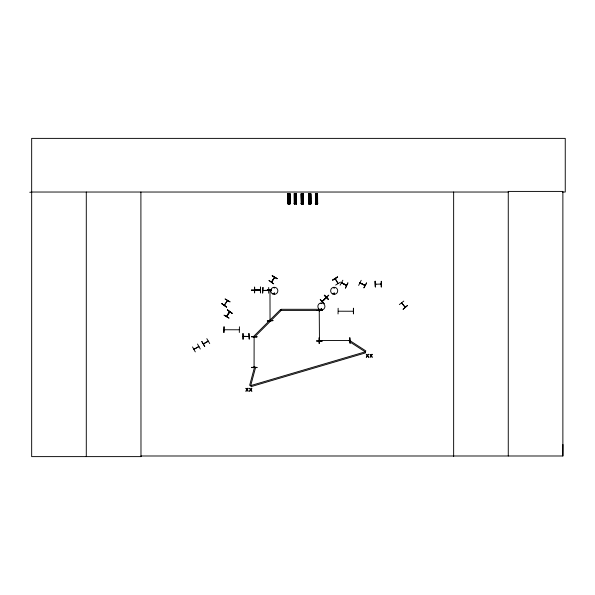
<?xml version="1.0" encoding="UTF-8"?>
<svg xmlns="http://www.w3.org/2000/svg" width="595" height="595" viewBox="0 0 595 595"><rect width="100%" height="100%" fill="white"/><g stroke="black" fill="none" stroke-linecap="round" stroke-linejoin="round"><path stroke-width="0.89" d="M254.422 292.829L254.474 287.14M254.66 292.829L254.682 287.14M254.764 289.862L260.424 289.884L254.839 290.211M262.945 287.459L262.648 293.149L262.983 287.459M268.65 293.171L268.709 287.482M375.311 286.961L375.333 281.271M375.519 284.246L381.09 284.046M380.517 284.239L381.008 284.023M381.157 286.983L381.179 281.301M381.395 286.983L381.388 281.301M562.468 192.029L565.25 192.029L565.25 138.382L31.669 138.382L31.669 456.618L140.985 456.618L140.911 455.993L562.877 455.993L562.959 444.487M255.359 290.219L255.322 289.839M229.782 311.921C222.582 323.792 229.834 309.43 229.492 312.353M254.318 336.867L254.318 337.499L254.117 336.867M254.348 337.38L254.117 336.926L254.08 367.279L254.117 366.684M269.989 290.323L270.048 320.593L270.264 320.095M270.308 290.717L270.271 290.219L270.018 290.717M319.493 310.992L319.262 310.478L319.27 311.111M273.76 293.469C275.188 291.803 274.607 295.105 273.819 293.603M273.938 293.365C274.592 294.867 274.845 292.175 273.975 293.469M321.099 303.42L321.664 303.658L321.151 303.361M321.01 309.11C322.029 307.831 321.575 310.501 321.069 309.028M333.802 293.365C334.851 294.83 334.137 291.959 333.936 293.707M334.673 293.603C333.855 291.476 333.312 295.313 334.725 293.469M254.087 366.803L254.348 367.301M319.232 310.597L319.463 340.92M405.106 307.169L401.499 302.922M322.259 301.412L328.76 295.135L323.33 300.706M338.168 283.473L335.275 278.601M271.893 281.539L274.734 277.396M224.233 305.161L227.506 300.572L224.367 305.317M321.873 309.385C321.464 307.236 320.318 310.382 321.761 309.474M358.659 285.407L361.202 280.319M359.93 282.975L364.906 285.466M360.444 283.227L360.012 282.796M364.475 285.221L365.129 285.28M366.587 282.945L363.843 287.928L366.609 282.952M340.117 285.191L342.876 280.215M346.491 285.518L341.537 282.841L346.588 285.325M319.991 340.675L319.351 340.481L349.8 340.481M349.8 340.682L349.168 340.489L349.682 340.712M375.4 284.016L376.033 284.023M335.089 278.728L337.982 283.607M274.474 277.233L271.528 282.104L274.689 277.374M277.091 278.601L272.175 275.73L277.106 278.579M229.968 301.821L225.051 298.95L229.953 301.844M227.074 316.005L226.524 316.369M229.796 311.787L226.688 316.533M228.941 318.042L224.025 315.171L228.926 318.08M243.273 336.279L248.829 336.465M322.297 301.368L326.194 297.307M399.342 304.61L403.797 301.077M407.344 305.629L403.031 309.341L407.322 305.592M332.694 280.014L337.625 277.173M340.519 282.119L335.654 285.057M192.52 346.922L195.294 351.883M197.51 344.036L200.284 349.005M201.891 341.515L204.732 346.439M206.815 338.667L209.723 343.553M198.76 346.483L193.888 349.302L198.946 346.677M203.312 343.858L208.109 341.069M208.317 341.27L203.475 344.029M341.627 282.662L346.535 285.295M346.416 285.481L341.485 282.841M268.538 290.486L262.99 290.434L268.665 290.486M289.118 203.698L288.85 203.408M274.31 287.549L274.154 288.129L274.451 287.616M353.4 308.262L353.423 313.952L353.445 308.262M338.473 311.207L353.155 311.237M338.042 313.952L338.139 308.27M239.421 326.804L239.316 332.493M224.084 329.764L239.012 329.779M294.198 193.71L296.392 193.672L296.503 203.944L294.309 203.981L294.205 193.71M315.365 193.71L317.559 193.672L317.656 203.944L315.476 203.981L315.409 193.71M287.958 194.751L289.854 194.729M294.354 194.751L296.25 194.729M301.308 194.751L303.205 194.729M308.812 194.751L310.709 194.729M315.521 194.751L317.418 194.729M287.965 195.443L289.862 195.42M294.361 195.443L296.258 195.42M301.315 195.443L303.212 195.42M308.82 195.443L310.716 195.42M315.529 195.443L317.425 195.42M287.98 196.484L289.877 196.469M294.376 196.484L296.273 196.469M301.323 196.484L303.219 196.469M308.827 196.484L310.724 196.469M315.543 196.484L317.44 196.469M287.987 197.414L289.884 197.391M294.384 197.414L296.28 197.391M301.33 197.414L303.227 197.391M308.835 197.414L310.731 197.391M315.551 197.414L317.447 197.391M287.995 198.455L289.891 198.433M294.391 198.455L296.288 198.433M301.345 198.455L303.242 198.433M308.85 198.455L310.746 198.433M315.558 198.455L317.455 198.433M288.047 202.925L289.943 202.91M294.443 202.925L296.34 202.91M301.397 202.925L303.294 202.91M308.902 202.925L310.798 202.91M287.735 203.304L290.263 203.2M294.131 203.222L296.66 203.2L294.131 203.304M315.61 202.925L317.507 202.91M301.085 203.222L303.614 203.2L301.085 203.304M308.589 203.222L311.118 203.274M315.298 203.222L317.827 203.2L315.298 203.304M301.263 203.981L303.45 203.944L303.331 193.672L301.152 193.71L301.271 203.981M308.76 203.981L310.954 203.944L310.843 193.672L308.649 193.71L308.812 203.981M267.296 289.936L271.357 289.906L267.304 290.226M318.957 310.166L322.207 310.456L316.518 310.456L322.207 310.382M318.957 310.188L322.2 310.174M242.879 333.535L242.946 339.224M248.888 333.498L249.238 339.18L248.963 333.498M243.296 336.495L248.844 336.443L243.214 336.48M251.373 336.599L257.062 336.852L251.373 336.569M251.373 336.844L257.062 336.77M319.337 337.737L319.292 343.427M349.786 337.737L350.135 343.419L349.86 337.737M319.932 340.675L319.359 340.682M349.228 340.489L349.682 340.422M349.228 340.682L349.741 340.682M316.518 340.98L322.207 341.225L316.518 340.942M257.062 367.375L251.373 367.331M251.38 367.621L257.062 367.584M29.75 192.252L31.669 192.245M31.669 192.029L508.264 192.029M260.446 287.169L260.424 292.852M401.692 302.848L405.158 307.206M263.05 290.427L268.657 290.226M360.131 282.818L365.077 285.258M334.026 288.129L334.256 287.556L334.107 288.129M359.99 283.027L365.047 285.466M272.22 275.663L276.958 278.81M221.868 303.755L226.636 306.864M227.387 310.099L232.102 313.267M319.455 340.347L319.463 340.861M324.245 295.38L328.343 299.315M201.817 341.552L204.695 346.454M254.348 336.986L254.318 337.439M317.507 193.672L317.522 203.951L317.306 193.68M317.18 193.68L317.373 203.951M317.142 193.68L317.165 203.951M317.128 203.951L316.934 193.68L317.009 203.951M316.86 203.959L316.28 203.959M315.982 193.702L316.131 203.973M315.863 193.702L316.012 203.973M315.781 193.702L315.856 203.973M315.662 193.702L315.767 203.973M315.514 193.71L315.603 203.981M310.835 193.672L310.91 203.951M310.672 193.68L310.806 203.951M310.553 193.68L310.657 203.951M310.426 193.68L310.456 203.951M310.322 193.68L310.337 203.951L310.174 193.68M310.151 203.959L309.571 203.959M309.318 193.702L309.385 203.973M309.169 193.702L309.296 203.973M309.028 193.702L309.132 203.973M308.939 193.702L309.058 203.973M308.798 193.71L308.931 203.981M303.175 193.68L303.301 203.951M303.041 193.68L303.153 203.951M302.974 193.68L303.034 203.951M302.803 193.68L302.929 203.951M302.684 193.68L302.788 203.951M302.647 203.959L302.067 203.959M301.918 203.973L301.561 193.702M301.449 193.702L301.628 203.973M301.293 193.71L301.427 203.981L301.196 193.71M296.258 193.68L296.355 203.951M296.139 193.68L296.206 203.951M295.975 193.68L296.132 203.951M295.871 193.68L295.968 203.951L295.73 193.68M294.867 193.702L294.964 203.973M294.815 193.702L294.845 203.973L294.711 193.702M294.57 193.702L294.607 203.973M294.451 193.702L294.473 203.981M294.346 193.71L294.354 203.981M289.862 193.68L289.958 203.951M289.705 193.68L289.81 203.951M289.624 193.68L289.691 203.951M289.49 193.68L289.564 203.951M289.371 193.68L289.438 203.951M289.296 203.959L288.716 203.959M288.419 193.702L288.582 203.973M288.337 193.702L288.426 203.973M288.218 193.702L288.278 203.973M288.054 193.702L288.211 203.973M287.965 193.702L288.062 203.981M319.046 337.737L319.084 343.427M270.041 320.08L270.048 320.593M243.117 333.535L243.154 339.224M562.877 455.993L562.877 191.412L508.264 191.412L508.264 455.993M453.643 192.029L453.643 456.618M140.903 192.029L140.985 456.618M86.29 192.029L86.29 456.618M260.491 287.169L260.461 292.852L260.528 287.169M375.125 281.271L375.393 286.961L375.095 281.271M251.35 290.115L260.171 290.263L251.35 290.115M288.53 197.823C289.066 199.422 289.772 196.67 288.53 197.823M294.927 197.823C295.462 199.422 296.169 196.67 294.927 197.823M301.881 197.823C302.416 199.422 303.115 196.67 301.881 197.823M309.385 197.823C309.913 199.422 310.62 196.67 309.385 197.823M316.094 197.823C316.629 199.422 317.336 196.67 316.094 197.823M254.556 366.996L249.655 385.307L250.718 385.59L365.226 351.846L365.828 350.916L349.912 340.623L349.31 341.545L365.226 351.846L365.538 352.902L251.03 386.653L250.718 385.59L255.627 367.279L254.556 366.996M347.882 282.908L345.472 288.069L347.882 282.908M247.78 388.29L247.059 389.472L245.884 388.29L246.806 389.792L245.854 391.294L247.029 390.089L248.219 391.294L247.275 389.77L248.219 388.29L247.78 388.29M251.477 388.29L250.748 389.472L249.573 388.29L250.495 389.792L249.543 391.294L250.718 390.089L251.908 391.294L250.971 389.77L251.908 388.29L251.477 388.29M368.186 354.322L367.457 355.498L366.282 354.322L367.212 355.817L366.26 357.32L367.435 356.122L368.625 357.32L367.68 355.803L368.617 354.322L368.186 354.322M371.875 354.322L371.146 355.498L369.971 354.322L370.901 355.817L369.949 357.32L371.124 356.122L372.314 357.32L371.369 355.803L372.314 354.322L371.875 354.322M269.066 280.49L273.67 283.845L269.044 280.528M221.913 303.688L226.479 307.094L221.913 303.688M227.513 309.898L232.08 313.305L227.513 309.898M320.281 299.508L324.178 303.658L320.251 299.538M324.431 295.18L328.321 299.345L324.416 295.202M280.424 309.616L253.619 336.42L254.4 337.201L281.204 310.397L319.121 310.397L319.121 309.288L281.204 309.288L281.204 310.397L280.424 309.616M337.484 276.935L332.739 280.089L337.484 276.935M224.04 326.804L223.899 332.493L224.04 326.804M289.996 193.672L287.801 193.71L287.958 203.981L290.107 203.944L289.943 193.672M271.365 290.122L267.296 290.144L271.365 290.182M272.986 320.631L267.304 320.988L272.986 320.631M319.619 309.526A3.548 3.548 0 0 0 324.944 306.455A3.548 3.548 0 0 0 319.619 303.383A3.548 3.548 0 0 0 319.619 309.526M332.404 293.885A3.555 3.555 0 0 0 337.729 290.806A3.555 3.555 0 0 0 332.404 287.735A3.555 3.555 0 0 0 332.404 293.885M272.532 293.885A3.555 3.555 0 0 0 277.865 290.806A3.555 3.555 0 0 0 272.532 287.735A3.555 3.555 0 0 0 272.532 293.885"/></g></svg>
